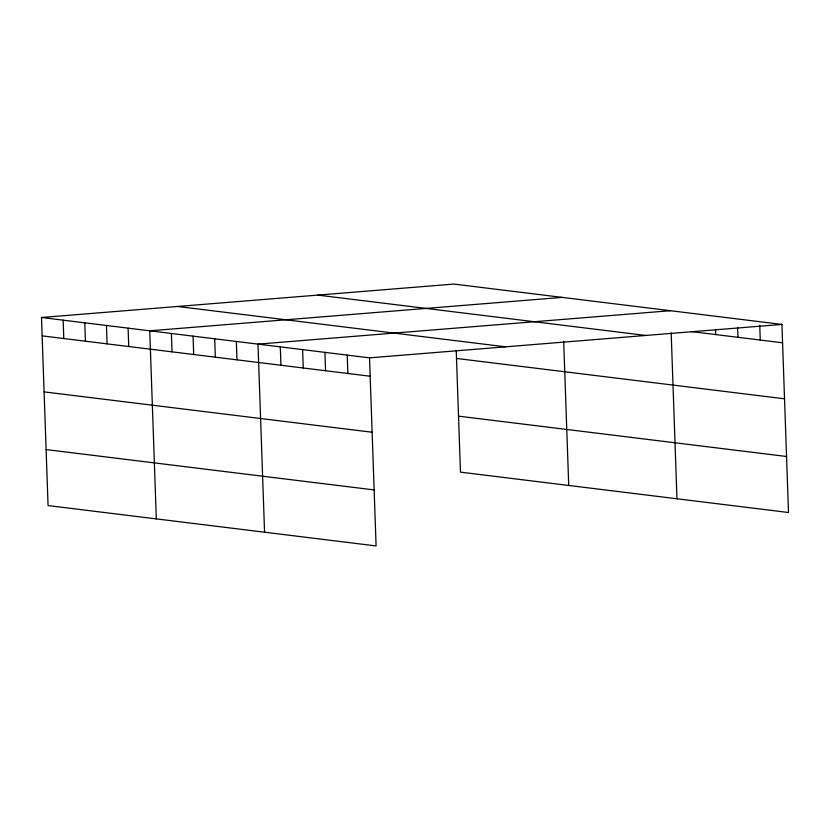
<?xml version="1.0" encoding="UTF-8"?>
<svg xmlns="http://www.w3.org/2000/svg" width="830" height="830" viewBox="0 0 830 830"><rect width="100%" height="100%" fill="white"/><g stroke="black" fill="none" stroke-linecap="round" stroke-linejoin="round"><path stroke-width="1.25" d="M41.5 317.496L369.526 357.855L376.094 545.933L48.067 505.574L41.5 317.496L453.906 284.068L781.933 324.426L788.5 512.504L460.474 472.146L456.241 350.81M562.159 297.389L149.753 330.817L156.32 518.885M670.401 310.711L257.995 344.128L264.562 532.206M369.526 357.855L781.933 324.426M690.871 331.523L782.576 342.8M317.817 295.096L645.833 335.455M177.599 306.467L505.615 346.826M456.5 358.446L784.526 398.805M42.143 335.87L370.17 376.229M458.523 416.141L786.55 456.5M44.094 391.874L372.12 432.233M46.117 449.57L374.133 489.928M759.751 325.36L760.27 340.061M737.621 327.518L737.963 337.312M715.481 329.676L715.657 334.573M671.179 332.903L676.969 498.789M563.684 341.223L568.726 485.467M347.22 355.105L347.863 373.479M324.914 352.366L325.557 370.74M302.608 349.617L303.251 367.991M280.301 346.878L280.945 365.252M236.343 341.462L236.986 359.846M214.7 338.806L215.344 357.18M193.048 336.14L193.691 354.514M171.395 333.473L172.038 351.847M128.1 328.151L128.743 346.525M106.448 325.485L107.091 343.859M84.795 322.818L85.438 341.192M63.153 320.162L63.796 338.536"/></g></svg>
